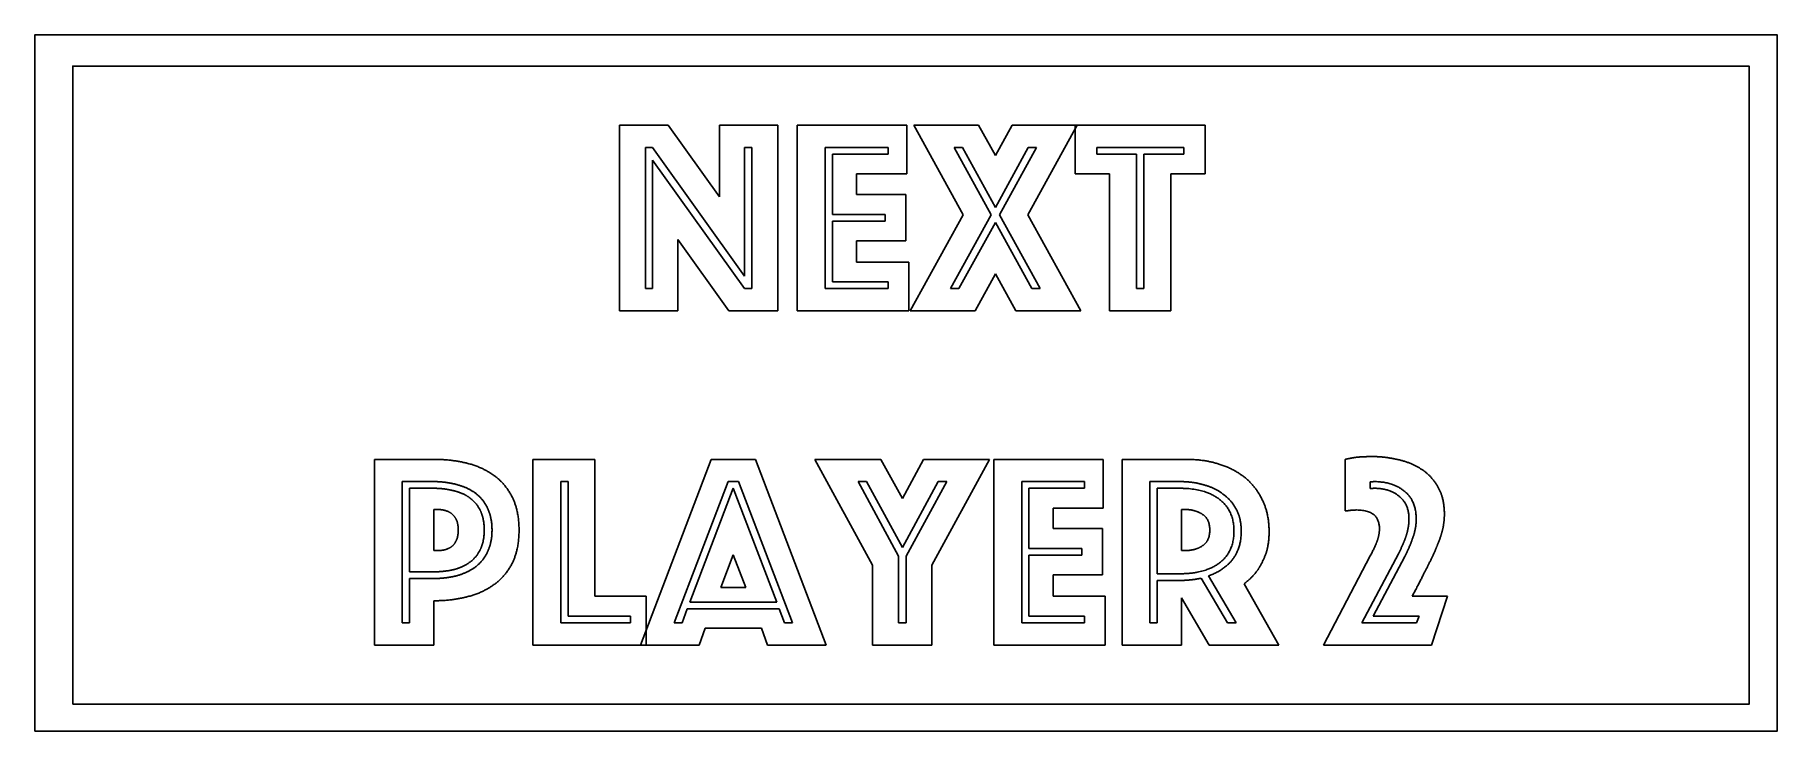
# Model space of a CAD drawing. Header units: millimetres. Extents: x 100 to 175, y -29.9 to 0.1.
import ezdxf

# ---------------------------------------------------------------- set-up
doc = ezdxf.new("R2010")
doc.units = ezdxf.units.MM
doc.layers.get('0').update_dxf_attribs({"linetype": 'CONTINUOUS'})

msp = doc.modelspace()

# ---------------------------------------------------------------- linework, layer by layer
for p, q in [((125.194, -3.814), (127.293, -3.814)), ((125.194, -11.814), (125.194, -3.814)), ((127.293, -3.814), (129.5, -6.896)), ((129.5, -6.896), (129.5, -3.814)), ((129.5, -3.814), (132.007, -3.814)), ((132.007, -3.814), (132.007, -11.814)), ((132.847, -3.814), (137.56, -3.814)), ((132.847, -11.814), (132.847, -3.814)), ((137.56, -3.814), (137.56, -5.913)), ((139.983, -7.676), (137.86, -3.814)), ((137.86, -3.814), (140.655, -3.814)), ((140.655, -3.814), (141.374, -5.121)), ((141.374, -5.121), (142.094, -3.814)), ((142.094, -3.814), (144.901, -3.814)), ((144.901, -3.814), (142.778, -7.676)), ((144.817, -5.913), (144.817, -3.814)), ((144.817, -3.814), (150.406, -3.814)), ((150.406, -3.814), (150.406, -5.913)), ((126.622, -4.773), (126.31, -4.773)), ((126.31, -4.773), (126.31, -10.854)), ((130.58, -10.315), (126.622, -4.773)), ((130.892, -4.773), (130.58, -4.773)), ((130.58, -4.773), (130.58, -10.315)), ((130.892, -10.854), (130.892, -4.773)), ((136.757, -4.773), (134.046, -4.773)), ((134.046, -4.773), (134.046, -10.854)), ((134.358, -7.652), (134.358, -5.061)), ((134.358, -5.061), (136.757, -5.061)), ((136.757, -5.061), (136.757, -4.773)), ((139.959, -4.773), (139.599, -4.773)), ((139.599, -4.773), (141.194, -7.676)), ((141.374, -7.352), (139.959, -4.773)), ((142.79, -4.773), (141.374, -7.352)), ((141.554, -7.676), (143.149, -4.773)), ((143.149, -4.773), (142.79, -4.773)), ((149.482, -4.773), (145.74, -4.773)), ((145.74, -4.773), (145.74, -5.061)), ((145.74, -5.061), (147.455, -5.061)), ((147.455, -5.061), (147.455, -10.854)), ((147.767, -10.854), (147.767, -5.061)), ((147.767, -5.061), (149.482, -5.061)), ((149.482, -5.061), (149.482, -4.773)), ((126.622, -10.854), (126.622, -5.313)), ((126.622, -5.313), (130.58, -10.854)), ((137.56, -5.913), (135.401, -5.913)), ((135.401, -5.913), (135.401, -6.8)), ((146.292, -5.913), (144.817, -5.913)), ((146.292, -11.814), (146.292, -5.913)), ((150.406, -5.913), (148.931, -5.913)), ((148.931, -5.913), (148.931, -11.814)), ((135.401, -6.8), (137.524, -6.8)), ((137.524, -6.8), (137.524, -8.791)), ((136.637, -7.652), (134.358, -7.652)), ((134.358, -10.566), (134.358, -7.94)), ((134.358, -7.94), (136.637, -7.94)), ((136.637, -7.94), (136.637, -7.652)), ((137.704, -11.814), (139.983, -7.676)), ((141.194, -7.676), (139.443, -10.854)), ((139.803, -10.854), (141.374, -8)), ((141.374, -8), (142.946, -10.854)), ((143.305, -10.854), (141.554, -7.676)), ((142.778, -7.676), (145.057, -11.814)), ((129.896, -11.814), (127.701, -8.743)), ((127.701, -8.743), (127.701, -11.814)), ((137.524, -8.791), (135.401, -8.791)), ((135.401, -8.791), (135.401, -9.715)), ((135.401, -9.715), (137.644, -9.715)), ((137.644, -9.715), (137.644, -11.814)), ((141.374, -10.219), (140.499, -11.814)), ((142.262, -11.814), (141.374, -10.219)), ((126.31, -10.854), (126.622, -10.854)), ((130.58, -10.854), (130.892, -10.854)), ((134.046, -10.854), (136.757, -10.854)), ((136.757, -10.566), (134.358, -10.566)), ((136.757, -10.854), (136.757, -10.566)), ((139.443, -10.854), (139.803, -10.854)), ((142.946, -10.854), (143.305, -10.854)), ((147.455, -10.854), (147.767, -10.854)), ((127.701, -11.814), (125.194, -11.814)), ((132.007, -11.814), (129.896, -11.814)), ((137.644, -11.814), (132.847, -11.814)), ((140.499, -11.814), (137.704, -11.814)), ((145.057, -11.814), (142.262, -11.814)), ((148.931, -11.814), (146.292, -11.814)), ((114.646, -26.207), (114.646, -18.207)), ((114.646, -18.207), (117.2, -18.207)), ((121.47, -18.207), (124.133, -18.207)), ((121.47, -26.207), (121.47, -18.207)), ((124.133, -18.207), (124.133, -24.108)), ((126.1, -26.207), (129.134, -18.207)), ((129.134, -18.207), (131.054, -18.207)), ((131.054, -18.207), (134.088, -26.207)), ((136.091, -22.764), (133.608, -18.207)), ((133.608, -18.207), (136.451, -18.207)), ((136.451, -18.207), (137.374, -19.898)), ((137.374, -19.898), (138.286, -18.207)), ((138.286, -18.207), (141.128, -18.207)), ((141.128, -18.207), (138.646, -22.764)), ((141.308, -18.207), (146.022, -18.207)), ((141.308, -26.207), (141.308, -18.207)), ((146.022, -18.207), (146.022, -20.306)), ((146.826, -18.207), (149.584, -18.207)), ((146.826, -26.207), (146.826, -18.207)), ((156.433, -20.425), (156.433, -18.207)), ((117.2, -19.166), (115.845, -19.166)), ((115.845, -19.166), (115.845, -25.247)), ((116.157, -23.052), (116.157, -19.454)), ((116.157, -19.454), (117.2, -19.454)), ((122.982, -19.166), (122.67, -19.166)), ((122.67, -19.166), (122.67, -25.247)), ((122.982, -24.959), (122.982, -19.166)), ((129.866, -19.166), (127.551, -25.247)), ((128.223, -24.359), (130.094, -19.454)), ((130.322, -19.166), (129.866, -19.166)), ((130.094, -19.454), (131.965, -24.359)), ((132.637, -25.247), (130.322, -19.166)), ((135.827, -19.166), (135.467, -19.166)), ((135.467, -19.166), (137.206, -22.38)), ((137.374, -22.009), (135.827, -19.166)), ((138.91, -19.166), (137.374, -22.009)), ((137.53, -22.38), (139.281, -19.166)), ((139.281, -19.166), (138.91, -19.166)), ((145.218, -19.166), (142.508, -19.166)), ((142.508, -19.166), (142.508, -25.247)), ((142.82, -22.045), (142.82, -19.454)), ((142.82, -19.454), (145.218, -19.454)), ((145.218, -19.454), (145.218, -19.166)), ((149.32, -19.166), (148.025, -19.166)), ((148.025, -19.166), (148.025, -25.247)), ((148.337, -23.136), (148.337, -19.454)), ((148.337, -19.454), (149.32, -19.454)), ((157.548, -19.178), (157.512, -19.178)), ((157.512, -19.178), (157.512, -19.466)), ((157.512, -19.466), (157.548, -19.466)), ((117.308, -20.365), (117.2, -20.365)), ((117.2, -20.365), (117.2, -22.141)), ((146.022, -20.306), (143.863, -20.306)), ((143.863, -20.306), (143.863, -21.193)), ((149.512, -20.365), (149.38, -20.365)), ((149.38, -20.365), (149.38, -22.141)), ((143.863, -21.193), (145.986, -21.193)), ((145.986, -21.193), (145.986, -23.184)), ((117.2, -22.141), (117.308, -22.141)), ((130.094, -22.32), (129.554, -23.724)), ((130.634, -23.724), (130.094, -22.32)), ((137.206, -22.38), (137.206, -25.247)), ((137.53, -25.247), (137.53, -22.38)), ((145.099, -22.045), (142.82, -22.045)), ((142.82, -24.959), (142.82, -22.332)), ((142.82, -22.332), (145.099, -22.332)), ((145.099, -22.332), (145.099, -22.045)), ((149.38, -22.141), (149.512, -22.141)), ((155.497, -26.207), (157.512, -22.368)), ((158.724, -22.273), (157.152, -25.247)), ((157.644, -24.959), (159, -22.392)), ((117.2, -23.052), (116.157, -23.052)), ((136.091, -26.207), (136.091, -22.764)), ((138.646, -22.764), (138.646, -26.207)), ((145.986, -23.184), (143.863, -23.184)), ((143.863, -23.184), (143.863, -24.108)), ((149.32, -23.136), (148.337, -23.136)), ((151.743, -25.247), (150.544, -23.232)), ((116.157, -25.247), (116.157, -23.34)), ((116.157, -23.34), (117.2, -23.34)), ((129.554, -23.724), (130.634, -23.724)), ((148.337, -25.247), (148.337, -23.424)), ((148.337, -23.424), (149.32, -23.424)), ((150.232, -23.328), (151.371, -25.247)), ((152.079, -23.568), (153.578, -26.207)), ((159.479, -23.808), (159.323, -24.108)), ((117.2, -24.3), (117.2, -26.207)), ((124.133, -24.108), (126.34, -24.108)), ((126.34, -24.108), (126.34, -26.207)), ((127.887, -25.247), (128.115, -24.647)), ((128.115, -24.647), (132.073, -24.647)), ((131.965, -24.359), (128.223, -24.359)), ((132.073, -24.647), (132.301, -25.247)), ((143.863, -24.108), (146.106, -24.108)), ((146.106, -24.108), (146.106, -26.207)), ((150.58, -26.207), (149.38, -24.18)), ((149.38, -24.18), (149.38, -26.207)), ((159.323, -24.108), (160.835, -24.108)), ((160.835, -24.108), (160.151, -26.207)), ((115.845, -25.247), (116.157, -25.247)), ((122.67, -25.247), (125.668, -25.247)), ((125.668, -24.959), (122.982, -24.959)), ((125.668, -25.247), (125.668, -24.959)), ((127.551, -25.247), (127.887, -25.247)), ((128.883, -25.487), (128.619, -26.207)), ((131.305, -25.487), (128.883, -25.487)), ((131.569, -26.207), (131.305, -25.487)), ((132.301, -25.247), (132.637, -25.247)), ((137.206, -25.247), (137.53, -25.247)), ((142.508, -25.247), (145.218, -25.247)), ((145.218, -24.959), (142.82, -24.959)), ((145.218, -25.247), (145.218, -24.959)), ((148.025, -25.247), (148.337, -25.247)), ((151.371, -25.247), (151.743, -25.247)), ((157.152, -25.247), (159.503, -25.247)), ((159.611, -24.959), (157.644, -24.959)), ((159.503, -25.247), (159.611, -24.959)), ((117.2, -26.207), (114.646, -26.207)), ((126.34, -26.207), (121.47, -26.207)), ((128.619, -26.207), (126.1, -26.207)), ((134.088, -26.207), (131.569, -26.207)), ((138.646, -26.207), (136.091, -26.207)), ((146.106, -26.207), (141.308, -26.207)), ((149.38, -26.207), (146.826, -26.207)), ((153.578, -26.207), (150.58, -26.207)), ((160.151, -26.207), (155.497, -26.207))]:
    msp.add_line(p, q)
for points in [[(100.028, -29.918), (175.028, -29.918), (175.028, 0.082), (100.028, 0.082)], [(101.66, -28.758), (173.821, -28.758), (173.821, -1.262), (101.66, -1.262)]]:
    msp.add_lwpolyline(points, close=True)
for points in [[(117.2, -18.207), (117.968, -18.207), (118.628, -18.374)], [(118.628, -18.374), (119.299, -18.542), (119.791, -18.902)], [(149.584, -18.207), (150.352, -18.207), (151, -18.41)], [(151, -18.41), (151.659, -18.614), (152.139, -19.01)], [(156.433, -18.207), (156.601, -18.171), (156.733, -18.147)], [(156.733, -18.147), (156.865, -18.123), (156.985, -18.111)], [(156.985, -18.111), (157.116, -18.099), (157.248, -18.099)], [(157.248, -18.099), (157.392, -18.087), (157.572, -18.087)], [(157.572, -18.087), (158.148, -18.087), (158.7, -18.219)], [(158.7, -18.219), (159.263, -18.338), (159.707, -18.626)], [(159.707, -18.626), (160.151, -18.914), (160.427, -19.394)], [(118.196, -19.298), (117.74, -19.166), (117.2, -19.166)], [(117.2, -19.454), (117.632, -19.454), (118.016, -19.55)], [(119, -19.67), (118.664, -19.418), (118.196, -19.298)], [(119.791, -18.902), (120.295, -19.262), (120.583, -19.85)], [(150.364, -19.31), (149.884, -19.166), (149.32, -19.166)], [(149.32, -19.454), (150.412, -19.454), (151.024, -19.934)], [(151.191, -19.718), (150.844, -19.442), (150.364, -19.31)], [(152.139, -19.01), (152.619, -19.406), (152.883, -19.994)], [(157.596, -19.178), (157.572, -19.178), (157.548, -19.178)], [(157.548, -19.466), (157.572, -19.466), (157.596, -19.466)], [(157.668, -19.166), (157.632, -19.166), (157.596, -19.178)], [(157.596, -19.466), (157.632, -19.454), (157.668, -19.454)], [(158.976, -19.574), (158.472, -19.166), (157.668, -19.166)], [(157.668, -19.454), (158.352, -19.454), (158.76, -19.802)], [(160.427, -19.394), (160.703, -19.874), (160.703, -20.569)], [(118.016, -19.55), (118.412, -19.634), (118.712, -19.838)], [(118.712, -19.838), (119.012, -20.042), (119.191, -20.389)], [(119.515, -20.317), (119.335, -19.922), (119, -19.67)], [(120.583, -19.85), (120.871, -20.425), (120.871, -21.253)], [(151.024, -19.934), (151.647, -20.413), (151.647, -21.301)], [(151.755, -20.377), (151.551, -19.982), (151.191, -19.718)], [(152.883, -19.994), (153.158, -20.569), (153.158, -21.325)], [(158.76, -19.802), (159.179, -20.138), (159.179, -20.785)], [(159.491, -20.773), (159.491, -19.982), (158.976, -19.574)], [(118.028, -20.605), (117.812, -20.365), (117.308, -20.365)], [(118.256, -21.253), (118.256, -20.833), (118.028, -20.605)], [(119.191, -20.389), (119.371, -20.737), (119.371, -21.253)], [(119.707, -21.253), (119.707, -20.713), (119.515, -20.317)], [(150.28, -20.569), (149.968, -20.365), (149.512, -20.365)], [(150.604, -21.253), (150.604, -20.773), (150.28, -20.569)], [(151.959, -21.301), (151.959, -20.773), (151.755, -20.377)], [(156.589, -20.413), (156.529, -20.425), (156.433, -20.425)], [(156.745, -20.401), (156.661, -20.401), (156.589, -20.413)], [(156.925, -20.389), (156.829, -20.389), (156.745, -20.401)], [(157.908, -21.193), (157.908, -20.389), (156.925, -20.389)], [(159.179, -20.785), (159.179, -21.121), (159.06, -21.493)], [(159.347, -21.577), (159.491, -21.181), (159.491, -20.773)], [(160.703, -20.569), (160.703, -20.893), (160.631, -21.217)], [(118.028, -21.913), (118.256, -21.673), (118.256, -21.253)], [(119.371, -21.253), (119.371, -21.769), (119.191, -22.117)], [(119.515, -22.189), (119.707, -21.793), (119.707, -21.253)], [(120.871, -21.253), (120.871, -22.081), (120.583, -22.668)], [(150.28, -21.937), (150.604, -21.733), (150.604, -21.253)], [(151.647, -21.301), (151.647, -22.189), (151.024, -22.668)], [(151.575, -22.536), (151.959, -22.057), (151.959, -21.301)], [(153.158, -21.325), (153.158, -21.925), (152.991, -22.344)], [(157.512, -22.368), (157.764, -21.889), (157.836, -21.649)], [(157.836, -21.649), (157.908, -21.409), (157.908, -21.193)], [(159.06, -21.493), (158.94, -21.853), (158.724, -22.273)], [(159, -22.392), (159.215, -21.973), (159.347, -21.577)], [(160.631, -21.217), (160.559, -21.529), (160.403, -21.901)], [(117.308, -22.141), (117.812, -22.141), (118.028, -21.913)], [(119.191, -22.117), (119.012, -22.464), (118.712, -22.668)], [(119, -22.836), (119.335, -22.584), (119.515, -22.189)], [(149.512, -22.141), (149.968, -22.141), (150.28, -21.937)], [(152.991, -22.344), (152.823, -22.764), (152.619, -23.04)], [(160.403, -21.901), (160.259, -22.273), (160.019, -22.74)], [(118.016, -22.968), (117.632, -23.052), (117.2, -23.052)], [(117.2, -23.34), (117.74, -23.34), (118.196, -23.22)], [(118.712, -22.668), (118.412, -22.872), (118.016, -22.968)], [(118.196, -23.22), (118.664, -23.088), (119, -22.836)], [(120.583, -22.668), (120.295, -23.244), (119.791, -23.604)], [(151.024, -22.668), (150.412, -23.136), (149.32, -23.136)], [(150.544, -23.232), (151.191, -23.004), (151.575, -22.536)], [(152.619, -23.04), (152.379, -23.352), (152.079, -23.568)], [(160.019, -22.74), (159.791, -23.196), (159.479, -23.808)], [(119.791, -23.604), (119.299, -23.964), (118.628, -24.132)], [(149.32, -23.424), (149.788, -23.424), (150.232, -23.328)], [(118.628, -24.132), (117.968, -24.3), (117.2, -24.3)]]:
    msp.add_open_spline(points, degree=2)

doc.saveas('drawing.dxf')
